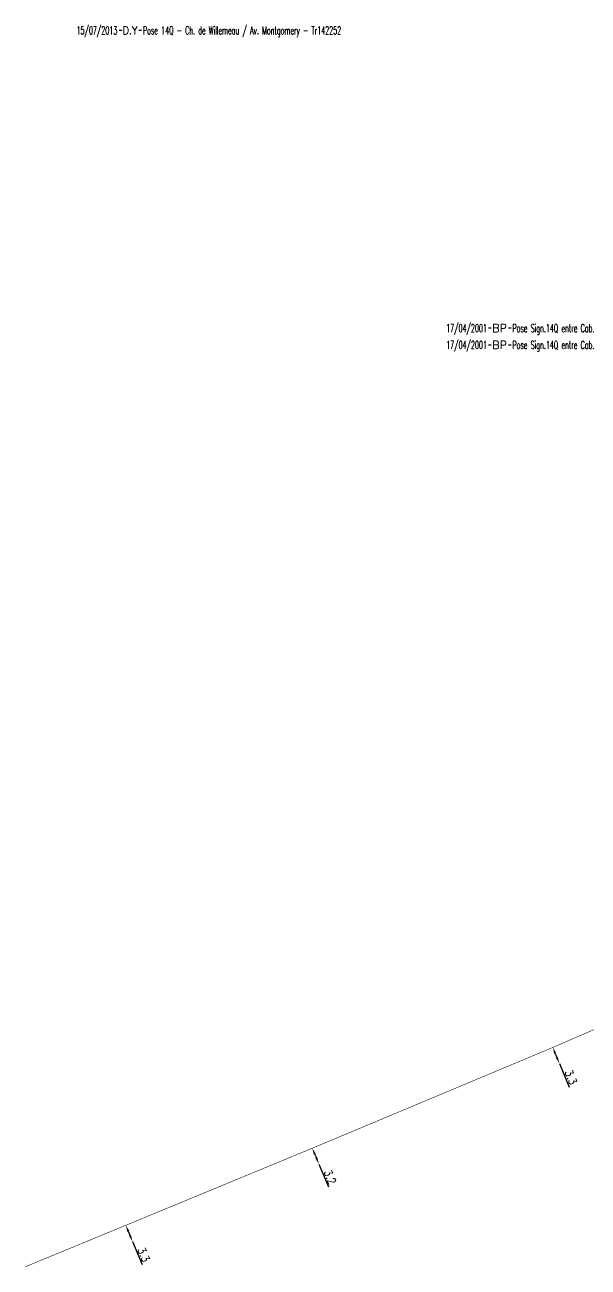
# Model space of a CAD drawing. Header units: millimetres. Extents: x 79997 to 81000, y 143376 to 144000.
# Drawn here: x 79999.9 to 80105.6, y 143756.2 to 143989 of the extents above; entities that cross this region are included whole.
import ezdxf
from ezdxf.enums import TextEntityAlignment as Align

# ---------------------------------------------------------------- set-up
doc = ezdxf.new("R2010")
doc.units = ezdxf.units.MM
doc.header["$PDMODE"] = 34
doc.linetypes.add('S_SIGNAL', pattern=[10, 4, -1.5, 0, -1.5, 0, -1.5, 0, -1.5])
doc.linetypes.add('S_ST', pattern=[14, 8, -1.5, 0, -1.5, 0, -1.5, 0, -1.5])
doc.layers.get('0').update_dxf_attribs({"linetype": 'CONTINUOUS'})
doc.layers.get('DEFPOINTS').update_dxf_attribs({"linetype": 'CONTINUOUS'})
doc.layers.add('S_100', color=5, linetype='S_SIGNAL')
doc.styles.get("Standard").update_dxf_attribs({"font": 'romans.shx', "width": 0.85})
doc.dimstyles.get("Standard").update_dxf_attribs({"dimtxt": 1.5, "dimasz": 1.2, "dimexe": 0.625, "dimexo": 0.625, "dimgap": 0.25, "dimtad": 1, "dimdec": 1, "dimzin": 0, "dimdsep": 46, "dimtxsty": 'Standard', "dimcen": -0.5, "dimadec": 0, "dimazin": 0, "dimtfac": 1, "dimtdec": 1, "dimtmove": 0, "dimatfit": 3, "dimfxl": 0, "dimtolj": 1, "dimtzin": 0, "dimarcsym": 0})

# ---------------------------------------------------------------- blocks, each defined once
blk = doc.blocks.new('GIS_MODF')
at = {"color": 0, "linetype": 'Continuous', "flags": 128}
for points in [[(-2.18, -0.01), (-1.68, -0.01)], [(1.52, -0.01), (2.02, -0.01)]]:
    blk.add_lwpolyline(points, dxfattribs=at)
at = {"color": 0, "linetype": 'Continuous', "width": 0.5}
blk.add_attdef('DATE', text='', height=1.5, dxfattribs=at).set_placement((-2.5, -0.8), align=Align.RIGHT)
at = {"color": 0, "linetype": 'Continuous', "width": 1.771291}
blk.add_attdef('USER', text='', height=1.5, dxfattribs=at).set_placement((-1.51, -0.8), (1.28, -0.8), align=Align.FIT)
at = {"color": 0, "linetype": 'Continuous', "width": 0.5}
blk.add_attdef('DESC', (2.29, -0.8), '', height=1.5, dxfattribs=at)
blk = doc.blocks.new('*D6')
at = {"layer": 'DEFPOINTS', "color": 0, "linetype": 'Continuous', "transparency": 16777216}
for p in [(80098.99, 143797.38), (80100.24, 143794.38), (80100.24, 143794.38)]:
    blk.add_point(p, dxfattribs=at)
at = {"layer": 'S_100', "color": 0, "linetype": 'Continuous', "lineweight": -2, "transparency": 16777216}
for p, q in [((80099.45, 143796.28), (80099.78, 143795.49)), ((80100.24, 143794.38), (80102.08, 143789.95))]:
    blk.add_line(p, q, dxfattribs=at)
at = {"layer": 'S_100', "color": 0, "linetype": 'Continuous', "transparency": 16777216}
for points in [[(80099.63, 143796.35), (80099.26, 143796.2), (80098.99, 143797.38)], [(80099.96, 143795.57), (80099.59, 143795.41), (80100.24, 143794.38)]]:
    blk.add_solid(points, dxfattribs=at)
at = {"layer": 'S_100', "color": 0, "linetype": 'Continuous', "transparency": 16777216, "insert": (80102.4, 143791.8), "char_height": 1.5, "attachment_point": 5, "rotation": 292.6214}
blk.add_mtext('\\A1;3.3', dxfattribs=at)
blk = doc.blocks.new('*D7')
at = {"layer": 'DEFPOINTS', "color": 0, "linetype": 'Continuous', "transparency": 16777216}
for p in [(80053.88, 143778.5), (80055.11, 143775.54), (80055.11, 143775.54)]:
    blk.add_point(p, dxfattribs=at)
at = {"layer": 'S_100', "color": 0, "linetype": 'Continuous', "lineweight": -2, "transparency": 16777216}
for p, q in [((80054.34, 143777.39), (80054.65, 143776.65)), ((80055.11, 143775.54), (80056.91, 143771.24))]:
    blk.add_line(p, q, dxfattribs=at)
at = {"layer": 'S_100', "color": 0, "linetype": 'Continuous', "transparency": 16777216}
for points in [[(80054.53, 143777.47), (80054.16, 143777.31), (80053.88, 143778.5)], [(80054.84, 143776.73), (80054.47, 143776.57), (80055.11, 143775.54)]]:
    blk.add_solid(points, dxfattribs=at)
at = {"layer": 'S_100', "color": 0, "linetype": 'Continuous', "transparency": 16777216, "insert": (80057.22, 143773.09), "char_height": 1.5, "attachment_point": 5, "rotation": 292.6214}
blk.add_mtext('\\A1;3.2', dxfattribs=at)
blk = doc.blocks.new('*D8')
at = {"layer": 'DEFPOINTS', "color": 0, "linetype": 'Continuous', "transparency": 16777216}
for p in [(80018.89, 143764.05), (80020.16, 143761), (80020.16, 143761)]:
    blk.add_point(p, dxfattribs=at)
at = {"layer": 'S_100', "color": 0, "linetype": 'Continuous', "lineweight": -2, "transparency": 16777216}
for p, q in [((80019.35, 143762.94), (80019.7, 143762.11)), ((80020.16, 143761), (80021.95, 143756.7))]:
    blk.add_line(p, q, dxfattribs=at)
at = {"layer": 'S_100', "color": 0, "linetype": 'Continuous', "transparency": 16777216}
for points in [[(80019.54, 143763.02), (80019.17, 143762.86), (80018.89, 143764.05)], [(80019.88, 143762.19), (80019.51, 143762.03), (80020.16, 143761)]]:
    blk.add_solid(points, dxfattribs=at)
at = {"layer": 'S_100', "color": 0, "linetype": 'Continuous', "transparency": 16777216, "insert": (80022.26, 143758.55), "char_height": 1.5, "attachment_point": 5, "rotation": 292.6214}
blk.add_mtext('\\A1;3.3', dxfattribs=at)

msp = doc.modelspace()

# ---------------------------------------------------------------- linework, layer by layer
at = {"layer": 'S_100', "linetype": 'S_ST', "const_width": 0.1}
msp.add_lwpolyline([(80161.28, 143878.4), (80165.09, 143872.7), (80165.55, 143871.82), (80170.05, 143864.98), (80177.27, 143854.22), (80177.26, 143853.98), (80177.14, 143853.74), (80176.94, 143853.52), (80171.33, 143847.39), (80167.9, 143843.48), (80155.62, 143829.41), (80154.01, 143827.72), (80145.78, 143819.49), (80144.01, 143817.58), (80140.72, 143815.49), (80130.64, 143811.1), (80098.99, 143797.38), (80053.88, 143778.5), (80018.89, 143764.05), (80000, 143756.26)], dxfattribs=at)

# ---------------------------------------------------------------- block references
at = {"layer": 'S_100', "linetype": 'Continuous'}
ref = msp.add_blockref('GIS_MODF', (80019.81, 143988.06), dxfattribs=at)
ref.add_attrib('DATE', '15/07/2013', dxfattribs={"layer": '0', "color": 0, "linetype": 'Continuous', "height": 1.5, "width": 0.5}).set_placement((80017.3, 143987.26), align=Align.RIGHT)
ref.add_attrib('USER', 'D.Y', dxfattribs={"layer": '0', "color": 0, "linetype": 'Continuous', "height": 1.5, "width": 0.811842}).set_placement((80018.3, 143987.26), (80021.08, 143987.26), align=Align.FIT)
ref.add_attrib('DESC', 'Pose 14Q - Ch. de Willemeau / Av. Montgomery - Tr142252', (80022.1, 143987.26), dxfattribs={"layer": '0', "color": 0, "linetype": 'Continuous', "height": 1.5, "width": 0.5})
at = {"layer": 'S_100'}
ref = msp.add_blockref('GIS_MODF', (80089.14, 143932.24), dxfattribs=at)
ref.add_attrib('DATE', '17/04/2001', dxfattribs={"layer": '0', "color": 0, "linetype": 'Continuous', "height": 1.5, "width": 0.5}).set_placement((80086.64, 143931.44), align=Align.RIGHT)
ref.add_attrib('USER', 'BP', dxfattribs={"layer": '0', "color": 0, "linetype": 'Continuous', "height": 1.5, "width": 0.99919}).set_placement((80087.63, 143931.44), (80090.41, 143931.44), align=Align.FIT)
ref.add_attrib('DESC', 'Pose Sign.14Q entre Cab.3315"Mennahouse" et Cab.3266"Av. Montgomery"', (80091.43, 143931.44), dxfattribs={"layer": '0', "color": 0, "linetype": 'Continuous', "height": 1.5, "width": 0.5})
ref = msp.add_blockref('GIS_MODF', (80089.14, 143929.09), dxfattribs=at)
ref.add_attrib('DATE', '17/04/2001', dxfattribs={"layer": '0', "color": 0, "linetype": 'Continuous', "height": 1.5, "width": 0.5}).set_placement((80086.64, 143928.29), align=Align.RIGHT)
ref.add_attrib('USER', 'BP', dxfattribs={"layer": '0', "color": 0, "linetype": 'Continuous', "height": 1.5, "width": 0.99919}).set_placement((80087.63, 143928.29), (80090.41, 143928.29), align=Align.FIT)
ref.add_attrib('DESC', 'Pose Sign.14Q entre Cab.3266"Av. Montgomery" et dérivation au coin de la rue de la Culture', (80091.43, 143928.29), dxfattribs={"layer": '0', "color": 0, "linetype": 'Continuous', "height": 1.5, "width": 0.5})

# ---------------------------------------------------------------- dimensions: what is measured, and where the dimension line sits
at = {"layer": 'S_100', "linetype": 'Continuous'}
for base, p1, p2, angle, picture, middle in [((80100.237829, 143794.383713), (80098.987751, 143797.38368), (80100.237829, 143794.383713), 292.621364, '*D6', (80101.474855, 143791.41507)), ((80055.11, 143775.54), (80053.88, 143778.5), (80055.11, 143775.54), 292.6214, '*D7', (80056.3, 143772.71)), ((80020.16, 143761), (80018.89, 143764.05), (80020.16, 143761), 292.6214, '*D8', (80021.34, 143758.16))]:
    dim = msp.add_linear_dim(base=base, p1=p1, p2=p2, angle=angle, dimstyle='Standard', dxfattribs=at)
    dim.commit()
    dim.dimension.update_dxf_attribs({"geometry": picture, "text_midpoint": middle, "dimtype": 161})

doc.saveas('drawing.dxf')
